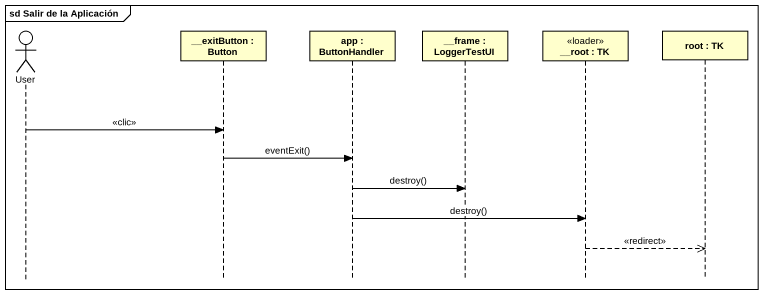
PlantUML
@startuml
mainframe sd Salir de la Aplicación
hide footbox
actor User
participant "__exitButton : Button" as exitButton
participant "app : ButtonHandler" as app
participant "__frame : LoggerTestUI" as frame_
participant "__root : TK" as root <<loader>>
participant "root : TK" as root_2

User -> exitButton : <<clic>>
exitButton -> app : eventExit()
app -> frame_ : destroy()
app -> root : destroy()
root -->> root_2 : <<redirect>>
@enduml
